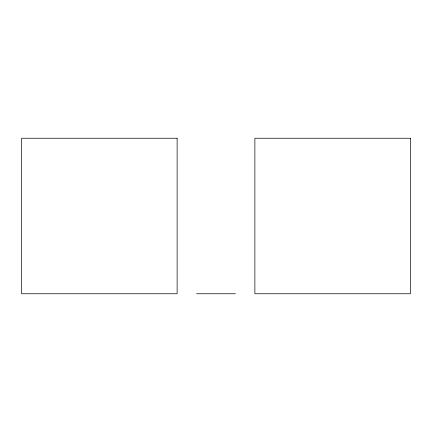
<?xml version="1.0" encoding="UTF-8"?>
<svg xmlns="http://www.w3.org/2000/svg" width="432" height="432" viewBox="0 0 432 432"><rect width="100%" height="100%" fill="white"/><g stroke="black" fill="none" stroke-linecap="round" stroke-linejoin="round"><path stroke-width="0.65" d="M196.56 293.76L235.44 293.76M177.12 138.24L21.6 138.24L21.6 293.76L177.12 293.76L177.12 138.24M410.4 138.24L254.88 138.24L254.88 293.76L410.4 293.76L410.4 138.24"/></g></svg>
